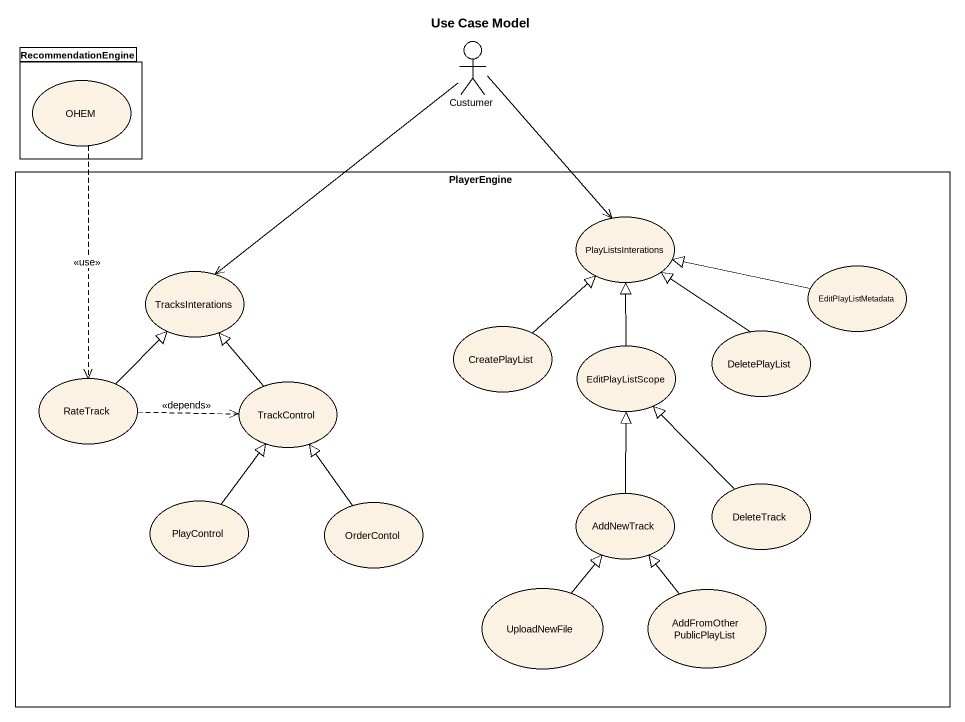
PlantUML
@startuml
title Use Case Model
package RecommendationEngine {
  usecase OHEM
}
actor Custumer
rectangle PlayerEngine {
  usecase PlayListsInterations
  usecase TracksInterations
  usecase EditPlayListMetadata
  usecase CreatePlayList
  usecase EditPlayListScope
  usecase DeletePlayList
  usecase RateTrack
  usecase TrackControl
  usecase DeleteTrack
  usecase PlayControl
  usecase OrderContol
  usecase AddNewTrack
  usecase UploadNewFile
  usecase AddFromOtherPublicPlayList
}
Custumer --> TracksInterations
OHEM ..> RateTrack : <<use>>
PlayListsInterations <-up- Custumer
EditPlayListMetadata -left-|> PlayListsInterations
CreatePlayList -up-|> PlayListsInterations
EditPlayListScope -up-|> PlayListsInterations
DeletePlayList -up-|> PlayListsInterations
RateTrack -up-|> TracksInterations
RateTrack .right.> TrackControl : <<depends>>
TrackControl -up-|> TracksInterations
DeleteTrack -up-|> EditPlayListScope
PlayControl -up-|> TrackControl
OrderContol -up-|> TrackControl
AddNewTrack -up-|> EditPlayListScope
UploadNewFile -up-|> AddNewTrack
AddFromOtherPublicPlayList -up-|> AddNewTrack
@enduml
